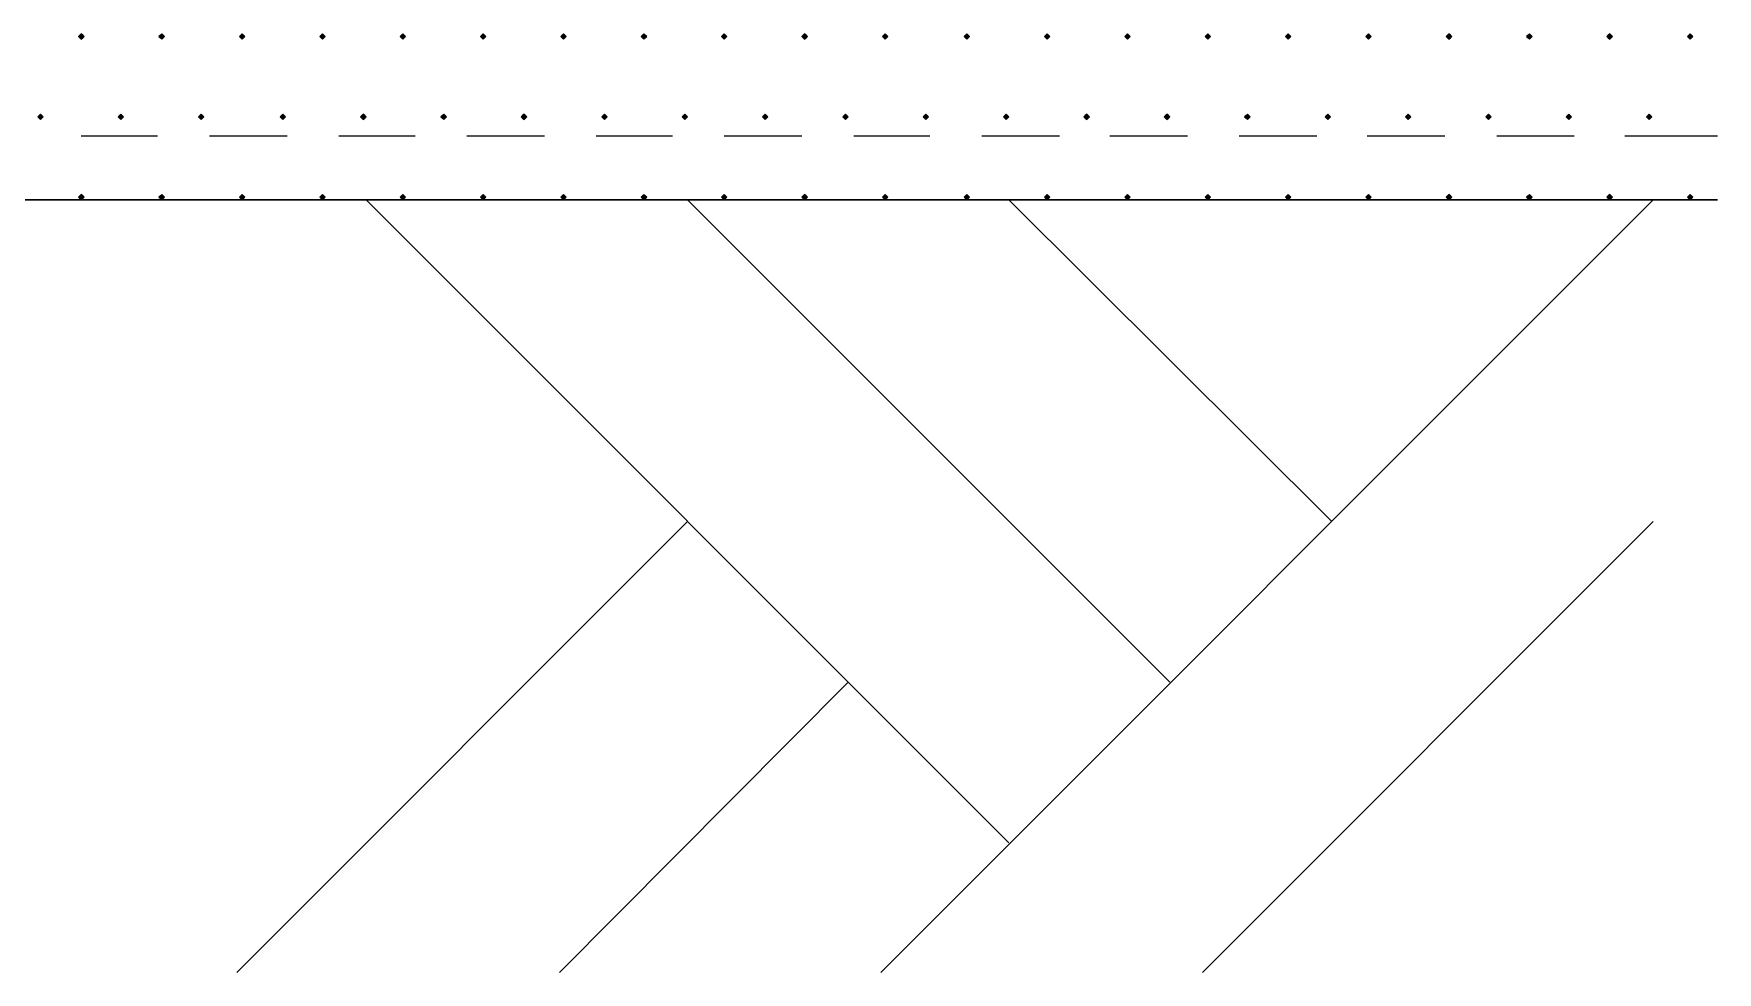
# Model space of a CAD drawing. Header units: millimetres. Extents: x 0 to 420, y 0 to 297.
# Drawn here: x 86.06 to 112.23, y 64.2 to 78.78 of the extents above; entities that cross this region are included whole.
import ezdxf

# ---------------------------------------------------------------- set-up
doc = ezdxf.new("R2010")
doc.units = ezdxf.units.MM

msp = doc.modelspace()

# ---------------------------------------------------------------- hatches: boundary and pattern name
for points in [[(86.804, 78.782), (86.783, 78.761), (86.762, 78.74), (86.783, 78.719), (86.804, 78.698), (86.826, 78.719), (86.847, 78.74), (86.826, 78.761), (86.804, 78.782)], [(88.053, 78.782), (88.032, 78.761), (88.011, 78.74), (88.032, 78.719), (88.053, 78.698), (88.075, 78.719), (88.096, 78.74), (88.075, 78.761), (88.053, 78.782)], [(89.302, 78.782), (89.281, 78.761), (89.26, 78.74), (89.281, 78.719), (89.302, 78.698), (89.323, 78.719), (89.345, 78.74), (89.323, 78.761), (89.302, 78.782)], [(90.551, 78.782), (90.53, 78.761), (90.509, 78.74), (90.53, 78.719), (90.551, 78.698), (90.572, 78.719), (90.593, 78.74), (90.572, 78.761), (90.551, 78.782)], [(91.8, 78.782), (91.779, 78.761), (91.758, 78.74), (91.779, 78.719), (91.8, 78.698), (91.821, 78.719), (91.842, 78.74), (91.821, 78.761), (91.8, 78.782)], [(93.049, 78.782), (93.028, 78.761), (93.006, 78.74), (93.028, 78.719), (93.049, 78.698), (93.07, 78.719), (93.091, 78.74), (93.07, 78.761), (93.049, 78.782)], [(94.298, 78.782), (94.276, 78.761), (94.255, 78.74), (94.276, 78.719), (94.298, 78.698), (94.319, 78.719), (94.34, 78.74), (94.319, 78.761), (94.298, 78.782)], [(95.546, 78.782), (95.525, 78.761), (95.504, 78.74), (95.525, 78.719), (95.546, 78.698), (95.568, 78.719), (95.589, 78.74), (95.568, 78.761), (95.546, 78.782)], [(96.795, 78.782), (96.774, 78.761), (96.753, 78.74), (96.774, 78.719), (96.795, 78.698), (96.816, 78.719), (96.837, 78.74), (96.816, 78.761), (96.795, 78.782)], [(98.044, 78.782), (98.023, 78.761), (98.002, 78.74), (98.023, 78.719), (98.044, 78.698), (98.065, 78.719), (98.086, 78.74), (98.065, 78.761), (98.044, 78.782)], [(99.293, 78.782), (99.272, 78.761), (99.251, 78.74), (99.272, 78.719), (99.293, 78.698), (99.314, 78.719), (99.335, 78.74), (99.314, 78.761), (99.293, 78.782)], [(100.563, 78.782), (100.542, 78.761), (100.521, 78.74), (100.542, 78.719), (100.563, 78.698), (100.584, 78.719), (100.605, 78.74), (100.584, 78.761), (100.563, 78.782)], [(101.812, 78.782), (101.791, 78.761), (101.769, 78.74), (101.791, 78.719), (101.812, 78.698), (101.833, 78.719), (101.854, 78.74), (101.833, 78.761), (101.812, 78.782)], [(103.061, 78.782), (103.039, 78.761), (103.018, 78.74), (103.039, 78.719), (103.061, 78.698), (103.082, 78.719), (103.103, 78.74), (103.082, 78.761), (103.061, 78.782)], [(104.309, 78.782), (104.288, 78.761), (104.267, 78.74), (104.288, 78.719), (104.309, 78.698), (104.33, 78.719), (104.352, 78.74), (104.33, 78.761), (104.309, 78.782)], [(105.558, 78.782), (105.537, 78.761), (105.516, 78.74), (105.537, 78.719), (105.558, 78.698), (105.579, 78.719), (105.601, 78.74), (105.579, 78.761), (105.558, 78.782)], [(106.807, 78.782), (106.786, 78.761), (106.765, 78.74), (106.786, 78.719), (106.807, 78.698), (106.828, 78.719), (106.849, 78.74), (106.828, 78.761), (106.807, 78.782)], [(108.056, 78.782), (108.035, 78.761), (108.013, 78.74), (108.035, 78.719), (108.056, 78.698), (108.077, 78.719), (108.098, 78.74), (108.077, 78.761), (108.056, 78.782)], [(109.305, 78.782), (109.284, 78.761), (109.262, 78.74), (109.284, 78.719), (109.305, 78.698), (109.326, 78.719), (109.347, 78.74), (109.326, 78.761), (109.305, 78.782)], [(110.554, 78.782), (110.532, 78.761), (110.511, 78.74), (110.532, 78.719), (110.554, 78.698), (110.575, 78.719), (110.596, 78.74), (110.575, 78.761), (110.554, 78.782)], [(111.802, 78.782), (111.781, 78.761), (111.76, 78.74), (111.781, 78.719), (111.802, 78.698), (111.824, 78.719), (111.845, 78.74), (111.824, 78.761), (111.802, 78.782)], [(86.17, 77.534), (86.148, 77.512), (86.127, 77.491), (86.148, 77.47), (86.17, 77.449), (86.191, 77.47), (86.212, 77.491), (86.191, 77.512), (86.17, 77.534)], [(87.418, 77.534), (87.397, 77.512), (87.376, 77.491), (87.397, 77.47), (87.418, 77.449), (87.44, 77.47), (87.461, 77.491), (87.44, 77.512), (87.418, 77.534)], [(88.667, 77.534), (88.646, 77.512), (88.625, 77.491), (88.646, 77.47), (88.667, 77.449), (88.688, 77.47), (88.71, 77.491), (88.688, 77.512), (88.667, 77.534)], [(89.937, 77.534), (89.916, 77.512), (89.895, 77.491), (89.916, 77.47), (89.937, 77.449), (89.958, 77.47), (89.979, 77.491), (89.958, 77.512), (89.937, 77.534)], [(91.186, 77.534), (91.165, 77.512), (91.144, 77.491), (91.165, 77.47), (91.186, 77.449), (91.207, 77.47), (91.228, 77.491), (91.207, 77.512), (91.186, 77.534)], [(92.435, 77.534), (92.414, 77.512), (92.393, 77.491), (92.414, 77.47), (92.435, 77.449), (92.456, 77.47), (92.477, 77.491), (92.456, 77.512), (92.435, 77.534)], [(93.684, 77.534), (93.662, 77.512), (93.641, 77.491), (93.662, 77.47), (93.684, 77.449), (93.705, 77.47), (93.726, 77.491), (93.705, 77.512), (93.684, 77.534)], [(94.933, 77.534), (94.911, 77.512), (94.89, 77.491), (94.911, 77.47), (94.933, 77.449), (94.954, 77.47), (94.975, 77.491), (94.954, 77.512), (94.933, 77.534)], [(96.181, 77.534), (96.16, 77.512), (96.139, 77.491), (96.16, 77.47), (96.181, 77.449), (96.203, 77.47), (96.224, 77.491), (96.203, 77.512), (96.181, 77.534)], [(97.43, 77.534), (97.409, 77.512), (97.388, 77.491), (97.409, 77.47), (97.43, 77.449), (97.451, 77.47), (97.473, 77.491), (97.451, 77.512), (97.43, 77.534)], [(98.679, 77.534), (98.658, 77.512), (98.637, 77.491), (98.658, 77.47), (98.679, 77.449), (98.7, 77.47), (98.721, 77.491), (98.7, 77.512), (98.679, 77.534)], [(99.928, 77.534), (99.907, 77.512), (99.886, 77.491), (99.907, 77.47), (99.928, 77.449), (99.949, 77.47), (99.97, 77.491), (99.949, 77.512), (99.928, 77.534)], [(101.177, 77.534), (101.155, 77.512), (101.134, 77.491), (101.155, 77.47), (101.177, 77.449), (101.198, 77.47), (101.219, 77.491), (101.198, 77.512), (101.177, 77.534)], [(102.426, 77.534), (102.404, 77.512), (102.383, 77.491), (102.404, 77.47), (102.426, 77.449), (102.447, 77.47), (102.468, 77.491), (102.447, 77.512), (102.426, 77.534)], [(103.674, 77.534), (103.653, 77.512), (103.632, 77.491), (103.653, 77.47), (103.674, 77.449), (103.696, 77.47), (103.717, 77.491), (103.696, 77.512), (103.674, 77.534)], [(104.923, 77.534), (104.902, 77.512), (104.881, 77.491), (104.902, 77.47), (104.923, 77.449), (104.944, 77.47), (104.966, 77.491), (104.944, 77.512), (104.923, 77.534)], [(106.172, 77.534), (106.151, 77.512), (106.13, 77.491), (106.151, 77.47), (106.172, 77.449), (106.193, 77.47), (106.214, 77.491), (106.193, 77.512), (106.172, 77.534)], [(107.421, 77.534), (107.4, 77.512), (107.379, 77.491), (107.4, 77.47), (107.421, 77.449), (107.442, 77.47), (107.463, 77.491), (107.442, 77.512), (107.421, 77.534)], [(108.67, 77.534), (108.649, 77.512), (108.627, 77.491), (108.649, 77.47), (108.67, 77.449), (108.691, 77.47), (108.712, 77.491), (108.691, 77.512), (108.67, 77.534)], [(109.919, 77.534), (109.897, 77.512), (109.876, 77.491), (109.897, 77.47), (109.919, 77.449), (109.94, 77.47), (109.961, 77.491), (109.94, 77.512), (109.919, 77.534)], [(111.167, 77.534), (111.146, 77.512), (111.125, 77.491), (111.146, 77.47), (111.167, 77.449), (111.188, 77.47), (111.21, 77.491), (111.188, 77.512), (111.167, 77.534)], [(86.804, 76.285), (86.783, 76.263), (86.762, 76.242), (86.783, 76.221), (86.804, 76.2), (86.826, 76.221), (86.847, 76.242), (86.826, 76.263), (86.804, 76.285)], [(88.053, 76.285), (88.032, 76.263), (88.011, 76.242), (88.032, 76.221), (88.053, 76.2), (88.075, 76.221), (88.096, 76.242), (88.075, 76.263), (88.053, 76.285)], [(89.302, 76.285), (89.281, 76.263), (89.26, 76.242), (89.281, 76.221), (89.302, 76.2), (89.323, 76.221), (89.345, 76.242), (89.323, 76.263), (89.302, 76.285)], [(90.551, 76.285), (90.53, 76.263), (90.509, 76.242), (90.53, 76.221), (90.551, 76.2), (90.572, 76.221), (90.593, 76.242), (90.572, 76.263), (90.551, 76.285)], [(91.8, 76.285), (91.779, 76.263), (91.758, 76.242), (91.779, 76.221), (91.8, 76.2), (91.821, 76.221), (91.842, 76.242), (91.821, 76.263), (91.8, 76.285)], [(93.049, 76.285), (93.028, 76.263), (93.006, 76.242), (93.028, 76.221), (93.049, 76.2), (93.07, 76.221), (93.091, 76.242), (93.07, 76.263), (93.049, 76.285)], [(94.298, 76.285), (94.276, 76.263), (94.255, 76.242), (94.276, 76.221), (94.298, 76.2), (94.319, 76.221), (94.34, 76.242), (94.319, 76.263), (94.298, 76.285)], [(95.546, 76.285), (95.525, 76.263), (95.504, 76.242), (95.525, 76.221), (95.546, 76.2), (95.568, 76.221), (95.589, 76.242), (95.568, 76.263), (95.546, 76.285)], [(96.795, 76.285), (96.774, 76.263), (96.753, 76.242), (96.774, 76.221), (96.795, 76.2), (96.816, 76.221), (96.837, 76.242), (96.816, 76.263), (96.795, 76.285)], [(98.044, 76.285), (98.023, 76.263), (98.002, 76.242), (98.023, 76.221), (98.044, 76.2), (98.065, 76.221), (98.086, 76.242), (98.065, 76.263), (98.044, 76.285)], [(99.293, 76.285), (99.272, 76.263), (99.251, 76.242), (99.272, 76.221), (99.293, 76.2), (99.314, 76.221), (99.335, 76.242), (99.314, 76.263), (99.293, 76.285)], [(100.563, 76.285), (100.542, 76.263), (100.521, 76.242), (100.542, 76.221), (100.563, 76.2), (100.584, 76.221), (100.605, 76.242), (100.584, 76.263), (100.563, 76.285)], [(101.812, 76.285), (101.791, 76.263), (101.769, 76.242), (101.791, 76.221), (101.812, 76.2), (101.833, 76.221), (101.854, 76.242), (101.833, 76.263), (101.812, 76.285)], [(103.061, 76.285), (103.039, 76.263), (103.018, 76.242), (103.039, 76.221), (103.061, 76.2), (103.082, 76.221), (103.103, 76.242), (103.082, 76.263), (103.061, 76.285)], [(104.309, 76.285), (104.288, 76.263), (104.267, 76.242), (104.288, 76.221), (104.309, 76.2), (104.33, 76.221), (104.352, 76.242), (104.33, 76.263), (104.309, 76.285)], [(105.558, 76.285), (105.537, 76.263), (105.516, 76.242), (105.537, 76.221), (105.558, 76.2), (105.579, 76.221), (105.601, 76.242), (105.579, 76.263), (105.558, 76.285)], [(106.807, 76.285), (106.786, 76.263), (106.765, 76.242), (106.786, 76.221), (106.807, 76.2), (106.828, 76.221), (106.849, 76.242), (106.828, 76.263), (106.807, 76.285)], [(108.056, 76.285), (108.035, 76.263), (108.013, 76.242), (108.035, 76.221), (108.056, 76.2), (108.077, 76.221), (108.098, 76.242), (108.077, 76.263), (108.056, 76.285)], [(109.305, 76.285), (109.284, 76.263), (109.262, 76.242), (109.284, 76.221), (109.305, 76.2), (109.326, 76.221), (109.347, 76.242), (109.326, 76.263), (109.305, 76.285)], [(110.554, 76.285), (110.532, 76.263), (110.511, 76.242), (110.532, 76.221), (110.554, 76.2), (110.575, 76.221), (110.596, 76.242), (110.575, 76.263), (110.554, 76.285)], [(111.802, 76.285), (111.781, 76.263), (111.76, 76.242), (111.781, 76.221), (111.802, 76.2), (111.824, 76.221), (111.845, 76.242), (111.824, 76.263), (111.802, 76.285)]]:
    msp.add_hatch(color=7).paths.add_polyline_path(points)

# ---------------------------------------------------------------- linework, layer by layer
at = {"lineweight": 0}
for points in [[(86.804, 78.782), (86.783, 78.761), (86.762, 78.74), (86.783, 78.719), (86.804, 78.698), (86.826, 78.719), (86.847, 78.74), (86.826, 78.761)], [(88.053, 78.782), (88.032, 78.761), (88.011, 78.74), (88.032, 78.719), (88.053, 78.698), (88.075, 78.719), (88.096, 78.74), (88.075, 78.761)], [(89.302, 78.782), (89.281, 78.761), (89.26, 78.74), (89.281, 78.719), (89.302, 78.698), (89.323, 78.719), (89.345, 78.74), (89.323, 78.761)], [(90.551, 78.782), (90.53, 78.761), (90.509, 78.74), (90.53, 78.719), (90.551, 78.698), (90.572, 78.719), (90.593, 78.74), (90.572, 78.761)], [(91.8, 78.782), (91.779, 78.761), (91.758, 78.74), (91.779, 78.719), (91.8, 78.698), (91.821, 78.719), (91.842, 78.74), (91.821, 78.761)], [(93.049, 78.782), (93.028, 78.761), (93.006, 78.74), (93.028, 78.719), (93.049, 78.698), (93.07, 78.719), (93.091, 78.74), (93.07, 78.761)], [(94.298, 78.782), (94.276, 78.761), (94.255, 78.74), (94.276, 78.719), (94.298, 78.698), (94.319, 78.719), (94.34, 78.74), (94.319, 78.761)], [(95.546, 78.782), (95.525, 78.761), (95.504, 78.74), (95.525, 78.719), (95.546, 78.698), (95.568, 78.719), (95.589, 78.74), (95.568, 78.761)], [(96.795, 78.782), (96.774, 78.761), (96.753, 78.74), (96.774, 78.719), (96.795, 78.698), (96.816, 78.719), (96.837, 78.74), (96.816, 78.761)], [(98.044, 78.782), (98.023, 78.761), (98.002, 78.74), (98.023, 78.719), (98.044, 78.698), (98.065, 78.719), (98.086, 78.74), (98.065, 78.761)], [(99.293, 78.782), (99.272, 78.761), (99.251, 78.74), (99.272, 78.719), (99.293, 78.698), (99.314, 78.719), (99.335, 78.74), (99.314, 78.761)], [(100.563, 78.782), (100.542, 78.761), (100.521, 78.74), (100.542, 78.719), (100.563, 78.698), (100.584, 78.719), (100.605, 78.74), (100.584, 78.761)], [(101.812, 78.782), (101.791, 78.761), (101.769, 78.74), (101.791, 78.719), (101.812, 78.698), (101.833, 78.719), (101.854, 78.74), (101.833, 78.761)], [(103.061, 78.782), (103.039, 78.761), (103.018, 78.74), (103.039, 78.719), (103.061, 78.698), (103.082, 78.719), (103.103, 78.74), (103.082, 78.761)], [(104.309, 78.782), (104.288, 78.761), (104.267, 78.74), (104.288, 78.719), (104.309, 78.698), (104.33, 78.719), (104.352, 78.74), (104.33, 78.761)], [(105.558, 78.782), (105.537, 78.761), (105.516, 78.74), (105.537, 78.719), (105.558, 78.698), (105.579, 78.719), (105.601, 78.74), (105.579, 78.761)], [(106.807, 78.782), (106.786, 78.761), (106.765, 78.74), (106.786, 78.719), (106.807, 78.698), (106.828, 78.719), (106.849, 78.74), (106.828, 78.761)], [(108.056, 78.782), (108.035, 78.761), (108.013, 78.74), (108.035, 78.719), (108.056, 78.698), (108.077, 78.719), (108.098, 78.74), (108.077, 78.761)], [(109.305, 78.782), (109.284, 78.761), (109.262, 78.74), (109.284, 78.719), (109.305, 78.698), (109.326, 78.719), (109.347, 78.74), (109.326, 78.761)], [(110.554, 78.782), (110.532, 78.761), (110.511, 78.74), (110.532, 78.719), (110.554, 78.698), (110.575, 78.719), (110.596, 78.74), (110.575, 78.761)], [(111.802, 78.782), (111.781, 78.761), (111.76, 78.74), (111.781, 78.719), (111.802, 78.698), (111.824, 78.719), (111.845, 78.74), (111.824, 78.761)], [(86.17, 77.534), (86.148, 77.512), (86.127, 77.491), (86.148, 77.47), (86.17, 77.449), (86.191, 77.47), (86.212, 77.491), (86.191, 77.512)], [(87.418, 77.534), (87.397, 77.512), (87.376, 77.491), (87.397, 77.47), (87.418, 77.449), (87.44, 77.47), (87.461, 77.491), (87.44, 77.512)], [(88.667, 77.534), (88.646, 77.512), (88.625, 77.491), (88.646, 77.47), (88.667, 77.449), (88.688, 77.47), (88.71, 77.491), (88.688, 77.512)], [(89.937, 77.534), (89.916, 77.512), (89.895, 77.491), (89.916, 77.47), (89.937, 77.449), (89.958, 77.47), (89.979, 77.491), (89.958, 77.512)], [(91.186, 77.534), (91.165, 77.512), (91.144, 77.491), (91.165, 77.47), (91.186, 77.449), (91.207, 77.47), (91.228, 77.491), (91.207, 77.512)], [(92.435, 77.534), (92.414, 77.512), (92.393, 77.491), (92.414, 77.47), (92.435, 77.449), (92.456, 77.47), (92.477, 77.491), (92.456, 77.512)], [(93.684, 77.534), (93.662, 77.512), (93.641, 77.491), (93.662, 77.47), (93.684, 77.449), (93.705, 77.47), (93.726, 77.491), (93.705, 77.512)], [(94.933, 77.534), (94.911, 77.512), (94.89, 77.491), (94.911, 77.47), (94.933, 77.449), (94.954, 77.47), (94.975, 77.491), (94.954, 77.512)], [(96.181, 77.534), (96.16, 77.512), (96.139, 77.491), (96.16, 77.47), (96.181, 77.449), (96.203, 77.47), (96.224, 77.491), (96.203, 77.512)], [(97.43, 77.534), (97.409, 77.512), (97.388, 77.491), (97.409, 77.47), (97.43, 77.449), (97.451, 77.47), (97.473, 77.491), (97.451, 77.512)], [(98.679, 77.534), (98.658, 77.512), (98.637, 77.491), (98.658, 77.47), (98.679, 77.449), (98.7, 77.47), (98.721, 77.491), (98.7, 77.512)], [(99.928, 77.534), (99.907, 77.512), (99.886, 77.491), (99.907, 77.47), (99.928, 77.449), (99.949, 77.47), (99.97, 77.491), (99.949, 77.512)], [(101.177, 77.534), (101.155, 77.512), (101.134, 77.491), (101.155, 77.47), (101.177, 77.449), (101.198, 77.47), (101.219, 77.491), (101.198, 77.512)], [(102.426, 77.534), (102.404, 77.512), (102.383, 77.491), (102.404, 77.47), (102.426, 77.449), (102.447, 77.47), (102.468, 77.491), (102.447, 77.512)], [(103.674, 77.534), (103.653, 77.512), (103.632, 77.491), (103.653, 77.47), (103.674, 77.449), (103.696, 77.47), (103.717, 77.491), (103.696, 77.512)], [(104.923, 77.534), (104.902, 77.512), (104.881, 77.491), (104.902, 77.47), (104.923, 77.449), (104.944, 77.47), (104.966, 77.491), (104.944, 77.512)], [(106.172, 77.534), (106.151, 77.512), (106.13, 77.491), (106.151, 77.47), (106.172, 77.449), (106.193, 77.47), (106.214, 77.491), (106.193, 77.512)], [(107.421, 77.534), (107.4, 77.512), (107.379, 77.491), (107.4, 77.47), (107.421, 77.449), (107.442, 77.47), (107.463, 77.491), (107.442, 77.512)], [(108.67, 77.534), (108.649, 77.512), (108.627, 77.491), (108.649, 77.47), (108.67, 77.449), (108.691, 77.47), (108.712, 77.491), (108.691, 77.512)], [(109.919, 77.534), (109.897, 77.512), (109.876, 77.491), (109.897, 77.47), (109.919, 77.449), (109.94, 77.47), (109.961, 77.491), (109.94, 77.512)], [(111.167, 77.534), (111.146, 77.512), (111.125, 77.491), (111.146, 77.47), (111.167, 77.449), (111.188, 77.47), (111.21, 77.491), (111.188, 77.512)], [(86.804, 76.285), (86.783, 76.263), (86.762, 76.242), (86.783, 76.221), (86.804, 76.2), (86.826, 76.221), (86.847, 76.242), (86.826, 76.263)], [(88.053, 76.285), (88.032, 76.263), (88.011, 76.242), (88.032, 76.221), (88.053, 76.2), (88.075, 76.221), (88.096, 76.242), (88.075, 76.263)], [(89.302, 76.285), (89.281, 76.263), (89.26, 76.242), (89.281, 76.221), (89.302, 76.2), (89.323, 76.221), (89.345, 76.242), (89.323, 76.263)], [(90.551, 76.285), (90.53, 76.263), (90.509, 76.242), (90.53, 76.221), (90.551, 76.2), (90.572, 76.221), (90.593, 76.242), (90.572, 76.263)], [(91.8, 76.285), (91.779, 76.263), (91.758, 76.242), (91.779, 76.221), (91.8, 76.2), (91.821, 76.221), (91.842, 76.242), (91.821, 76.263)], [(93.049, 76.285), (93.028, 76.263), (93.006, 76.242), (93.028, 76.221), (93.049, 76.2), (93.07, 76.221), (93.091, 76.242), (93.07, 76.263)], [(94.298, 76.285), (94.276, 76.263), (94.255, 76.242), (94.276, 76.221), (94.298, 76.2), (94.319, 76.221), (94.34, 76.242), (94.319, 76.263)], [(95.546, 76.285), (95.525, 76.263), (95.504, 76.242), (95.525, 76.221), (95.546, 76.2), (95.568, 76.221), (95.589, 76.242), (95.568, 76.263)], [(96.795, 76.285), (96.774, 76.263), (96.753, 76.242), (96.774, 76.221), (96.795, 76.2), (96.816, 76.221), (96.837, 76.242), (96.816, 76.263)], [(98.044, 76.285), (98.023, 76.263), (98.002, 76.242), (98.023, 76.221), (98.044, 76.2), (98.065, 76.221), (98.086, 76.242), (98.065, 76.263)], [(99.293, 76.285), (99.272, 76.263), (99.251, 76.242), (99.272, 76.221), (99.293, 76.2), (99.314, 76.221), (99.335, 76.242), (99.314, 76.263)], [(100.563, 76.285), (100.542, 76.263), (100.521, 76.242), (100.542, 76.221), (100.563, 76.2), (100.584, 76.221), (100.605, 76.242), (100.584, 76.263)], [(101.812, 76.285), (101.791, 76.263), (101.769, 76.242), (101.791, 76.221), (101.812, 76.2), (101.833, 76.221), (101.854, 76.242), (101.833, 76.263)], [(103.061, 76.285), (103.039, 76.263), (103.018, 76.242), (103.039, 76.221), (103.061, 76.2), (103.082, 76.221), (103.103, 76.242), (103.082, 76.263)], [(104.309, 76.285), (104.288, 76.263), (104.267, 76.242), (104.288, 76.221), (104.309, 76.2), (104.33, 76.221), (104.352, 76.242), (104.33, 76.263)], [(105.558, 76.285), (105.537, 76.263), (105.516, 76.242), (105.537, 76.221), (105.558, 76.2), (105.579, 76.221), (105.601, 76.242), (105.579, 76.263)], [(106.807, 76.285), (106.786, 76.263), (106.765, 76.242), (106.786, 76.221), (106.807, 76.2), (106.828, 76.221), (106.849, 76.242), (106.828, 76.263)], [(108.056, 76.285), (108.035, 76.263), (108.013, 76.242), (108.035, 76.221), (108.056, 76.2), (108.077, 76.221), (108.098, 76.242), (108.077, 76.263)], [(109.305, 76.285), (109.284, 76.263), (109.262, 76.242), (109.284, 76.221), (109.305, 76.2), (109.326, 76.221), (109.347, 76.242), (109.326, 76.263)], [(110.554, 76.285), (110.532, 76.263), (110.511, 76.242), (110.532, 76.221), (110.554, 76.2), (110.575, 76.221), (110.596, 76.242), (110.575, 76.263)], [(111.802, 76.285), (111.781, 76.263), (111.76, 76.242), (111.781, 76.221), (111.802, 76.2), (111.824, 76.221), (111.845, 76.242), (111.824, 76.263)]]:
    msp.add_lwpolyline(points, close=True, dxfattribs=at)
at = {"lineweight": 13}
for points in [[(86.804, 77.195), (87.99, 77.195)], [(88.794, 77.195), (90.001, 77.195)], [(90.805, 77.195), (91.99, 77.195)], [(92.795, 77.195), (94.001, 77.195)], [(94.805, 77.195), (95.991, 77.195)], [(96.795, 77.195), (98.002, 77.195)], [(98.806, 77.195), (99.991, 77.195)], [(100.796, 77.195), (102.002, 77.195)], [(102.785, 77.195), (103.992, 77.195)], [(104.796, 77.195), (106.003, 77.195)], [(106.786, 77.195), (107.992, 77.195)], [(108.797, 77.195), (110.003, 77.195)], [(110.786, 77.195), (112.226, 77.195)], [(91.228, 76.2), (101.219, 66.209)], [(96.224, 76.2), (103.717, 68.707)], [(111.231, 76.2), (99.229, 64.198)], [(101.219, 76.2), (106.236, 71.205)], [(96.224, 71.205), (89.218, 64.198)], [(111.231, 71.205), (104.225, 64.198)], [(98.721, 68.707), (94.234, 64.198)]]:
    msp.add_lwpolyline(points, dxfattribs=at)
at = {"lineweight": 30}
msp.add_lwpolyline([(44.556, 76.2), (112.226, 76.2)], dxfattribs=at)

doc.saveas('drawing.dxf')
